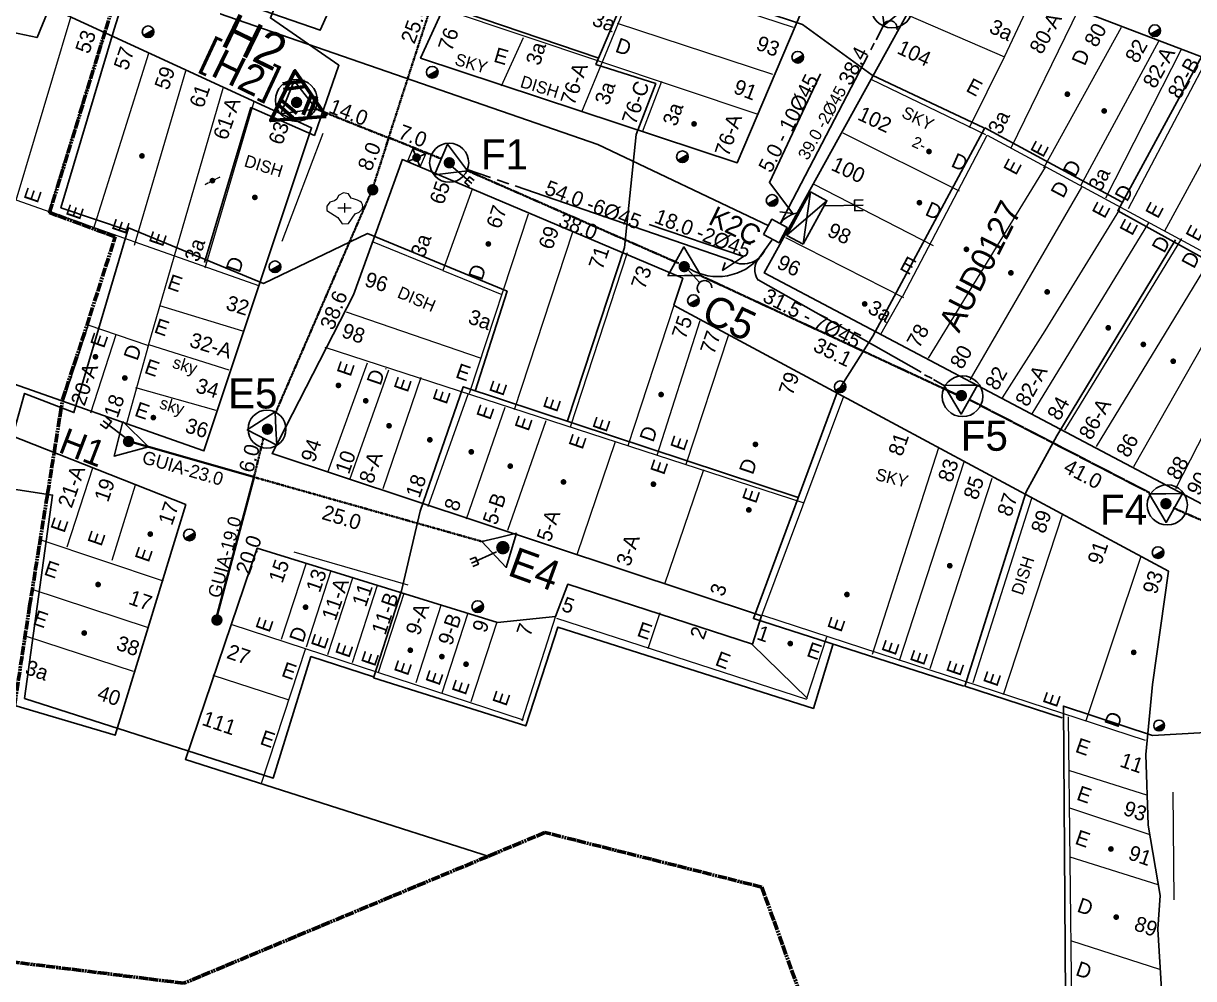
# Model space of a CAD drawing. Header units: millimetres. Extents: x 1234 to 13465, y -4218 to 5585.
# Drawn here: x 3954 to 5218, y 2280 to 3312 of the extents above; entities that cross this region are included whole.
import ezdxf

# ---------------------------------------------------------------- set-up
doc = ezdxf.new("R2010")
doc.units = ezdxf.units.MM
for name, pattern in [('TLSIGC_002', [0.8, 0.5, -0.3]), ('TLSIGC_004', [7, 4, -1, 1, -1]), ('TLSIGC_007', [28, 10, -1, 10, -1, 2, -1, 2, -1])]:
    doc.linetypes.add(name, pattern=pattern)
for name, color, linetype, lineweight in [('CABLE EXISTENTE AEREO SECUNDARIO', 82, 'TLSIGC_002', 40), ('CABLE EXISTENTE SUBTERRANEO SECUNDARIO', 82, 'Continuous', 40), ('CABLE PROYECTADO AEREO SECUNDARIO', 1, 'TLSIGC_002', 80), ('CAJA DE DISTRIBUCION EXISTENTE', 92, 'Continuous', 30), ('CAJA DE EMPALMES EXISTENTE PRINCIPAL', 82, 'Continuous', 30), ('CANALIZACION P.V.C. ALIGERADA EXISTENTE', 132, 'Continuous', 30), ('CANALIZACION TRADICIONAL EXISTENTE', 132, 'Continuous', 30), ('CASETA TELEFONICA LADATEL', 82, 'Continuous', 15), ('CLASIFICACION TIPO COMERCIAL TERCERA', 156, 'Continuous', 9), ('CLASIFICACION TIPO RESIDENCIAL C', 156, 'Continuous', 9), ('CLASIFICACION TIPO RESIDENCIAL D', 156, 'Continuous', 9), ('CLASIFICACION TIPO RESIDENCIAL E', 156, 'Continuous', 9), ('CLIENTES COMERCIALES TERCERA', 82, 'TLSIGC_004', 9), ('CLIENTES RESIDENCIALES D', 82, 'TLSIGC_004', 9), ('CLIENTES RESIDENCIALES E', 82, 'TLSIGC_004', 9), ('CONEXION A TIERRA  DE TERMINAL EXISTENTE', 82, 'Continuous', 30), ('DESMONTAJES', 1, 'Continuous', 60), ('DISTRITO', 42, 'TLSIGC_007', 60), ('LIMITE DE TERMINAL', 10, 'Continuous', 30), ('LINEAS DE ENERGIA DE BAJA TENSION', 102, 'TLSIGC_014', 20), ('LOTIFICACION 2003', 252, 'Continuous', 15), ('MEDIDAS ENTRE POSTES', 82, 'Continuous', 5), ('NUMEROS OFICIALES', 92, 'Continuous', 5), ('OBSTACULOS', 82, 'Continuous', 15), ('PLANIMETRIA 2003', 12, 'Continuous', 30), ('PLANO DE DETALLES', 253, 'Continuous', 30), ('POSTE DE ENERGIA ELECTRICA', 82, 'Continuous', 30), ('POSTES EXISTENTES SECUNDARIOS', 82, 'Continuous', 30), ('POZOS TRADICIONALES EXISTENTES', 132, 'Continuous', 30), ('RETENIDAS CON ANCLA EXISTENTESSECUNDARIAS', 82, 'Continuous', 30), ('TERMINAL EXISTENTE EN POSTE', 82, 'Continuous', 30), ('TERMINAL PROYECTADA EN POSTE', 1, 'Continuous', 60)]:
    doc.layers.add(name, color=color, linetype=linetype, lineweight=lineweight)
doc.linetypes.add('TLSIGC_014', pattern='A,8,["\\\\\\",Standard,S=1,R=0,X=-1,Y=-0.5],1', length=9)

msp = doc.modelspace()

# ---------------------------------------------------------------- hatches: boundary and pattern name
at = {"layer": 'CASETA TELEFONICA LADATEL'}
h = msp.add_hatch(color=256, dxfattribs=at)
edge = h.paths.add_edge_path()
edge.add_arc((4378.4, 3166.8), 4.76, 0, 360)
at = {"layer": 'CLIENTES COMERCIALES TERCERA'}
h = msp.add_hatch(color=256, dxfattribs=at)
edge = h.paths.add_edge_path()
edge.add_arc((4157.8, 3141.9), 3.12, 0, 360)
at = {"layer": 'CLIENTES RESIDENCIALES D'}
h = msp.add_hatch(color=256, dxfattribs=at)
edge = h.paths.add_edge_path()
edge.add_arc((5121.5, 3217.2), 3.12, 0, 360)
h = msp.add_hatch(color=256, dxfattribs=at)
edge = h.paths.add_edge_path()
edge.add_arc((4678.3, 3203.2), 3.12, 0, 360)
h = msp.add_hatch(color=256, dxfattribs=at)
edge = h.paths.add_edge_path()
edge.add_arc((4932.2, 3173.4), 3.12, 0, 360)
h = msp.add_hatch(color=256, dxfattribs=at)
edge = h.paths.add_edge_path()
edge.add_arc((4203.7, 3123.8), 3.12, 0, 360)
h = msp.add_hatch(color=256, dxfattribs=at)
edge = h.paths.add_edge_path()
edge.add_arc((4921.8, 3118.1), 3.12, 0, 360)
h = msp.add_hatch(color=256, dxfattribs=at)
edge = h.paths.add_edge_path()
edge.add_arc((4456, 3073.5), 3.12, 0, 360)
h = msp.add_hatch(color=256, dxfattribs=at)
edge = h.paths.add_edge_path()
edge.add_arc((5020.7, 3042.3), 3.12, 0, 360)
h = msp.add_hatch(color=256, dxfattribs=at)
edge = h.paths.add_edge_path()
edge.add_arc((5059.9, 3021.7), 3.12, 0, 360)
h = msp.add_hatch(color=256, dxfattribs=at)
edge = h.paths.add_edge_path()
edge.add_arc((4862.7, 3008.7), 3.12, 0, 360)
h = msp.add_hatch(color=256, dxfattribs=at)
edge = h.paths.add_edge_path()
edge.add_arc((5125.9, 2982.9), 3.12, 0, 360)
h = msp.add_hatch(color=256, dxfattribs=at)
edge = h.paths.add_edge_path()
edge.add_arc((5163.8, 2965), 3.12, 0, 360)
h = msp.add_hatch(color=256, dxfattribs=at)
edge = h.paths.add_edge_path()
edge.add_arc((5196.1, 2946.8), 3.12, 0, 360)
h = msp.add_hatch(color=256, dxfattribs=at)
edge = h.paths.add_edge_path()
edge.add_arc((4063.2, 2928.7), 3.12, 0, 360)
h = msp.add_hatch(color=256, dxfattribs=at)
edge = h.paths.add_edge_path()
edge.add_arc((4642.7, 2910.8), 3.12, 0, 360)
h = msp.add_hatch(color=256, dxfattribs=at)
edge = h.paths.add_edge_path()
edge.add_arc((4323.5, 2904.1), 3.12, 0, 360)
h = msp.add_hatch(color=256, dxfattribs=at)
edge = h.paths.add_edge_path()
edge.add_arc((4744.6, 2857), 3.12, 0, 360)
h = msp.add_hatch(color=256, dxfattribs=at)
edge = h.paths.add_edge_path()
edge.add_arc((4634.4, 2814), 3.12, 0, 360)
h = msp.add_hatch(color=256, dxfattribs=at)
edge = h.paths.add_edge_path()
edge.add_arc((4737.5, 2786.2), 3.12, 0, 360)
h = msp.add_hatch(color=256, dxfattribs=at)
edge = h.paths.add_edge_path()
edge.add_arc((4843.5, 2694.8), 3.12, 0, 360)
h = msp.add_hatch(color=256, dxfattribs=at)
edge = h.paths.add_edge_path()
edge.add_arc((4258.5, 2681.1), 3.12, 0, 360)
h = msp.add_hatch(color=256, dxfattribs=at)
edge = h.paths.add_edge_path()
edge.add_arc((5153.4, 2632.3), 3.12, 0, 360)
h = msp.add_hatch(color=256, dxfattribs=at)
edge = h.paths.add_edge_path()
edge.add_arc((4431.9, 2619.5), 3.12, 0, 360)
h = msp.add_hatch(color=256, dxfattribs=at)
edge = h.paths.add_edge_path()
edge.add_arc((5134.5, 2346.3), 3.12, 0, 360)
at = {"layer": 'CLIENTES RESIDENCIALES E'}
h = msp.add_hatch(color=256, dxfattribs=at)
edge = h.paths.add_edge_path()
edge.add_arc((5081.7, 3235.3), 3.12, 0, 360)
h = msp.add_hatch(color=256, dxfattribs=at)
edge = h.paths.add_edge_path()
edge.add_arc((4081.7, 3168.6), 3.12, 0, 360)
h = msp.add_hatch(color=256, dxfattribs=at)
edge = h.paths.add_edge_path()
edge.add_arc((4972.6, 3067.7), 3.12, 0, 360)
h = msp.add_hatch(color=256, dxfattribs=at)
edge = h.paths.add_edge_path()
edge.add_arc((4031.4, 2951.6), 3.12, 0, 360)
h = msp.add_hatch(color=256, dxfattribs=at)
edge = h.paths.add_edge_path()
edge.add_arc((4294, 2920.7), 3.12, 0, 360)
h = msp.add_hatch(color=256, dxfattribs=at)
edge = h.paths.add_edge_path()
edge.add_arc((4094, 2885.9), 3.12, 0, 360)
h = msp.add_hatch(color=256, dxfattribs=at)
edge = h.paths.add_edge_path()
edge.add_arc((4348.7, 2877.1), 3.12, 0, 360)
h = msp.add_hatch(color=256, dxfattribs=at)
edge = h.paths.add_edge_path()
edge.add_arc((4392.8, 2861.9), 3.12, 0, 360)
h = msp.add_hatch(color=256, dxfattribs=at)
edge = h.paths.add_edge_path()
edge.add_arc((4437.6, 2848.9), 3.12, 0, 360)
h = msp.add_hatch(color=256, dxfattribs=at)
edge = h.paths.add_edge_path()
edge.add_arc((4479.7, 2833.5), 3.12, 0, 360)
h = msp.add_hatch(color=256, dxfattribs=at)
edge = h.paths.add_edge_path()
edge.add_arc((4537.2, 2816.4), 3.12, 0, 360)
h = msp.add_hatch(color=256, dxfattribs=at)
edge = h.paths.add_edge_path()
edge.add_arc((4090.7, 2760.1), 3.12, 0, 360)
h = msp.add_hatch(color=256, dxfattribs=at)
edge = h.paths.add_edge_path()
edge.add_arc((4954.6, 2725.9), 3.12, 0, 360)
h = msp.add_hatch(color=256, dxfattribs=at)
edge = h.paths.add_edge_path()
edge.add_arc((4034.3, 2705.6), 3.12, 0, 360)
h = msp.add_hatch(color=256, dxfattribs=at)
edge = h.paths.add_edge_path()
edge.add_arc((4019.3, 2653.2), 3.12, 0, 360)
h = msp.add_hatch(color=256, dxfattribs=at)
edge = h.paths.add_edge_path()
edge.add_arc((4782.3, 2641.8), 3.12, 0, 360)
h = msp.add_hatch(color=256, dxfattribs=at)
edge = h.paths.add_edge_path()
edge.add_arc((4371.7, 2634.6), 3.12, 0, 360)
h = msp.add_hatch(color=256, dxfattribs=at)
edge = h.paths.add_edge_path()
edge.add_arc((4405.8, 2627.7), 3.12, 0, 360)
h = msp.add_hatch(color=256, dxfattribs=at)
edge = h.paths.add_edge_path()
edge.add_arc((5128.8, 2419.9), 3.12, 0, 360)
at = {"layer": 'POSTE DE ENERGIA ELECTRICA'}
for points in [[(4093.8, 3305.8), (4094.1, 3305.1), (4094.4, 3304.3), (4094.5, 3303.6), (4094.6, 3302.8), (4094.5, 3301.7), (4094.4, 3301), (4094.1, 3300.3), (4093.7, 3299.6), (4093.3, 3298.9), (4092.9, 3298.4), (4092.4, 3297.9), (4091.7, 3297.4), (4091.3, 3297.2), (4090.5, 3296.8), (4089.7, 3296.5), (4088.6, 3296.4), (4087.8, 3296.4), (4087, 3296.5), (4086.2, 3296.8), (4085.6, 3297), (4085.1, 3297.3), (4084.3, 3297.9), (4083.6, 3298.5), (4083.2, 3299.1), (4082.8, 3299.5)], [(5181.6, 3307), (5182, 3306.3), (5182.3, 3305.5), (5182.4, 3304.8), (5182.5, 3304), (5182.4, 3302.9), (5182.3, 3302.2), (5182, 3301.5), (5181.6, 3300.8), (5181.2, 3300.1), (5180.8, 3299.6), (5180.2, 3299.1), (5179.6, 3298.6), (5179.2, 3298.4), (5178.4, 3298), (5177.6, 3297.7), (5176.5, 3297.6), (5175.7, 3297.6), (5174.9, 3297.7), (5174.1, 3298), (5173.5, 3298.2), (5172.9, 3298.5), (5172.1, 3299.1), (5171.5, 3299.7), (5171, 3300.3), (5170.7, 3300.7)], [(4795.9, 3278.5), (4796.3, 3277.7), (4796.5, 3276.9), (4796.7, 3276.3), (4796.7, 3275.5), (4796.7, 3274.4), (4796.5, 3273.7), (4796.3, 3272.9), (4795.9, 3272.2), (4795.5, 3271.6), (4795.1, 3271.1), (4794.5, 3270.6), (4793.9, 3270.1), (4793.4, 3269.8), (4792.7, 3269.5), (4791.8, 3269.2), (4790.8, 3269.1), (4790, 3269.1), (4789.1, 3269.2), (4788.3, 3269.4), (4787.8, 3269.7), (4787.2, 3270), (4786.4, 3270.5), (4785.8, 3271.1), (4785.3, 3271.7), (4785, 3272.2)], [(4400.9, 3262.1), (4401.3, 3261.4), (4401.5, 3260.6), (4401.7, 3259.9), (4401.7, 3259.1), (4401.7, 3258), (4401.5, 3257.3), (4401.3, 3256.6), (4400.9, 3255.9), (4400.5, 3255.2), (4400.1, 3254.7), (4399.5, 3254.2), (4398.9, 3253.7), (4398.4, 3253.5), (4397.7, 3253.1), (4396.8, 3252.8), (4395.8, 3252.7), (4395, 3252.7), (4394.2, 3252.8), (4393.3, 3253.1), (4392.8, 3253.3), (4392.2, 3253.6), (4391.4, 3254.1), (4390.8, 3254.8), (4390.3, 3255.3), (4390, 3255.8)], [(4671.1, 3170.9), (4671.5, 3170.1), (4671.8, 3169.3), (4671.9, 3168.7), (4672, 3167.9), (4671.9, 3166.8), (4671.8, 3166.1), (4671.5, 3165.3), (4671.1, 3164.6), (4670.7, 3164), (4670.3, 3163.5), (4669.8, 3162.9), (4669.1, 3162.4), (4668.7, 3162.2), (4667.9, 3161.8), (4667.1, 3161.6), (4666, 3161.4), (4665.2, 3161.5), (4664.4, 3161.6), (4663.6, 3161.8), (4663, 3162.1), (4662.4, 3162.3), (4661.7, 3162.9), (4661, 3163.5), (4660.6, 3164.1), (4660.2, 3164.6)], [(4768.2, 3123.6), (4768.5, 3122.9), (4768.8, 3122.1), (4768.9, 3121.4), (4769, 3120.6), (4768.9, 3119.6), (4768.8, 3118.9), (4768.5, 3118.1), (4768.2, 3117.4), (4767.7, 3116.8), (4767.3, 3116.3), (4766.8, 3115.7), (4766.1, 3115.2), (4765.7, 3115), (4764.9, 3114.6), (4764.1, 3114.4), (4763, 3114.2), (4762.2, 3114.3), (4761.4, 3114.4), (4760.6, 3114.6), (4760, 3114.9), (4759.5, 3115.1), (4758.7, 3115.7), (4758, 3116.3), (4757.6, 3116.9), (4757.2, 3117.4)], [(4231, 3052), (4231.4, 3051.2), (4231.6, 3050.4), (4231.7, 3049.8), (4231.8, 3049), (4231.7, 3047.9), (4231.6, 3047.2), (4231.3, 3046.4), (4231, 3045.7), (4230.5, 3045.1), (4230.2, 3044.6), (4229.6, 3044), (4228.9, 3043.5), (4228.5, 3043.3), (4227.8, 3042.9), (4226.9, 3042.7), (4225.9, 3042.5), (4225.1, 3042.6), (4224.2, 3042.7), (4223.4, 3042.9), (4222.8, 3043.2), (4222.3, 3043.4), (4221.5, 3044), (4220.9, 3044.6), (4220.4, 3045.2), (4220, 3045.7)], [(4683.2, 3015.5), (4683.6, 3014.7), (4683.8, 3013.9), (4683.9, 3013.3), (4684, 3012.5), (4683.9, 3011.4), (4683.8, 3010.7), (4683.5, 3009.9), (4683.2, 3009.2), (4682.7, 3008.6), (4682.4, 3008.1), (4681.8, 3007.6), (4681.1, 3007.1), (4680.7, 3006.8), (4680, 3006.5), (4679.1, 3006.2), (4678.1, 3006.1), (4677.3, 3006.1), (4676.4, 3006.2), (4675.6, 3006.4), (4675, 3006.7), (4674.5, 3007), (4673.7, 3007.5), (4673.1, 3008.1), (4672.6, 3008.7), (4672.3, 3009.2)], [(4841.6, 2922.4), (4842, 2921.6), (4842.3, 2920.8), (4842.4, 2920.2), (4842.5, 2919.4), (4842.4, 2918.3), (4842.3, 2917.6), (4842, 2916.8), (4841.6, 2916.1), (4841.2, 2915.5), (4840.8, 2915), (4840.3, 2914.4), (4839.6, 2913.9), (4839.2, 2913.7), (4838.4, 2913.3), (4837.6, 2913.1), (4836.5, 2912.9), (4835.7, 2913), (4834.9, 2913.1), (4834.1, 2913.3), (4833.5, 2913.6), (4832.9, 2913.8), (4832.2, 2914.4), (4831.5, 2915), (4831, 2915.6), (4830.7, 2916.1)], [(4138.4, 2762.3), (4138.8, 2761.6), (4139.1, 2760.8), (4139.2, 2760.1), (4139.3, 2759.3), (4139.2, 2758.2), (4139.1, 2757.5), (4138.8, 2756.8), (4138.4, 2756.1), (4138, 2755.4), (4137.6, 2754.9), (4137.1, 2754.4), (4136.4, 2753.9), (4136, 2753.7), (4135.2, 2753.3), (4134.4, 2753), (4133.3, 2752.9), (4132.5, 2752.9), (4131.7, 2753), (4130.9, 2753.3), (4130.3, 2753.5), (4129.7, 2753.8), (4129, 2754.4), (4128.3, 2755), (4127.8, 2755.6), (4127.5, 2756)], [(5185.2, 2743.3), (5185.6, 2742.5), (5185.8, 2741.7), (5185.9, 2741), (5186, 2740.3), (5185.9, 2739.2), (5185.8, 2738.5), (5185.5, 2737.7), (5185.2, 2737), (5184.7, 2736.4), (5184.4, 2735.9), (5183.8, 2735.3), (5183.1, 2734.8), (5182.7, 2734.6), (5182, 2734.2), (5181.1, 2734), (5180.1, 2733.8), (5179.3, 2733.9), (5178.4, 2734), (5177.6, 2734.2), (5177, 2734.5), (5176.5, 2734.7), (5175.7, 2735.3), (5175.1, 2735.9), (5174.6, 2736.5), (5174.2, 2737)], [(4450, 2684.9), (4450.4, 2684.1), (4450.7, 2683.3), (4450.8, 2682.7), (4450.9, 2681.9), (4450.8, 2680.8), (4450.7, 2680.1), (4450.4, 2679.3), (4450, 2678.6), (4449.6, 2678), (4449.2, 2677.5), (4448.7, 2677), (4448, 2676.5), (4447.6, 2676.2), (4446.8, 2675.9), (4446, 2675.6), (4444.9, 2675.5), (4444.1, 2675.5), (4443.3, 2675.6), (4442.5, 2675.8), (4441.9, 2676.1), (4441.4, 2676.4), (4440.6, 2676.9), (4439.9, 2677.5), (4439.5, 2678.1), (4439.1, 2678.6)], [(5186, 2556.2), (5186.3, 2555.5), (5186.6, 2554.7), (5186.7, 2554.1), (5186.7, 2553.4), (5186.7, 2552.4), (5186.6, 2551.7), (5186.3, 2551), (5186, 2550.4), (5185.6, 2549.8), (5185.2, 2549.3), (5184.7, 2548.8), (5184.1, 2548.3), (5183.7, 2548.1), (5183, 2547.8), (5182.2, 2547.5), (5181.2, 2547.4), (5180.5, 2547.4), (5179.7, 2547.5), (5178.9, 2547.8), (5178.4, 2548), (5177.9, 2548.2), (5177.1, 2548.8), (5176.6, 2549.3), (5176.1, 2549.9), (5175.8, 2550.3)]]:
    msp.add_hatch(color=256, dxfattribs=at).paths.add_polyline_path(points)
at = {"layer": 'POSTES EXISTENTES SECUNDARIOS'}
h = msp.add_hatch(color=256, dxfattribs=at)
edge = h.paths.add_edge_path()
edge.add_arc((4248.8, 3226.4), 6.18, 0, 360)
h = msp.add_hatch(color=256, dxfattribs=at)
edge = h.paths.add_edge_path()
edge.add_arc((4413.8, 3161.2), 6.18, 0, 360)
h = msp.add_hatch(color=256, dxfattribs=at)
edge = h.paths.add_edge_path()
edge.add_arc((4331.1, 3132), 6.18, 0, 360)
h = msp.add_hatch(color=256, dxfattribs=at)
edge = h.paths.add_edge_path()
edge.add_arc((4667.7, 3049), 6.18, 0, 360)
h = msp.add_hatch(color=256, dxfattribs=at)
edge = h.paths.add_edge_path()
edge.add_arc((4967.2, 2909.7), 6.18, 0, 360)
h = msp.add_hatch(color=256, dxfattribs=at)
edge = h.paths.add_edge_path()
edge.add_arc((4217.3, 2873.4), 6.18, 0, 360)
h = msp.add_hatch(color=256, dxfattribs=at)
edge = h.paths.add_edge_path()
edge.add_arc((4067.2, 2860.1), 6.18, 0, 360)
h = msp.add_hatch(color=256, dxfattribs=at)
edge = h.paths.add_edge_path()
edge.add_arc((5188.2, 2792.9), 6.18, 0, 360)
h = msp.add_hatch(color=256, dxfattribs=at)
edge = h.paths.add_edge_path()
edge.add_arc((4471.7, 2745.4), 7.33, 0, 360)
h = msp.add_hatch(color=256, dxfattribs=at)
edge = h.paths.add_edge_path()
edge.add_arc((4162.7, 2667.2), 6.18, 0, 360)

# ---------------------------------------------------------------- linework, layer by layer
at = {"layer": 'CABLE EXISTENTE AEREO SECUNDARIO'}
for p, q in [((4407.3, 3371.6), (4345.5, 3179.7)), ((4269, 3219.7), (4350.1, 3187.3)), ((4661.8, 3052.6), (4432.2, 3153.2)), ((4684.2, 3039.8), (4963.5, 2910.1)), ((4975.6, 2905.4), (5170.9, 2804.5)), ((4202.8, 2822), (4213, 2863.8)), ((4202.1, 2821.8), (4450.8, 2751.6)), ((5196.2, 2788.3), (5374.9, 2710.6))]:
    msp.add_line(p, q, dxfattribs=at)
msp.add_lwpolyline([(4405, 3165.6), (4348.5, 3188.4), (4330.5, 3132.2), (4225.7, 2890.4)], dxfattribs=at)
at = {"layer": 'CABLE EXISTENTE SUBTERRANEO SECUNDARIO'}
for p, q in [((4202.4, 2822), (4072.6, 2858.9)), ((4203, 2822.4), (4162, 2668.4))]:
    msp.add_line(p, q, dxfattribs=at)
at = {"layer": 'CAJA DE DISTRIBUCION EXISTENTE'}
for p, q in [((4796.2, 3073.3), (4804.3, 3129.8)), ((4778.7, 3082.9), (4821.8, 3120.1))]:
    msp.add_line(p, q, dxfattribs=at)
msp.add_lwpolyline([(4796.2, 3073.2), (4821.9, 3120.2), (4804.3, 3129.8), (4778.5, 3082.8), (4796.2, 3073.2)], dxfattribs=at)
at = {"layer": 'CAJA DE EMPALMES EXISTENTE PRINCIPAL'}
for centre, radius in [((4892.1, 3329.7), 22.7), ((4248.6, 3228.6), 22.7), ((4413.7, 3161.3), 21.1), ((4968.4, 2909), 22), ((4216.8, 2873.5), 20.5), ((5189.7, 2791.6), 21.7)]:
    msp.add_circle(centre, radius, dxfattribs=at)
at = {"layer": 'CANALIZACION P.V.C. ALIGERADA EXISTENTE'}
for p, q in [((4883.4, 3310.1), (4875.2, 3293.9)), ((4873.1, 3290.5), (4869.4, 3283.3)), ((4771.3, 3095.4), (4866, 3277)), ((4432, 3154.4), (4458.4, 3145.4)), ((4465.7, 3142.7), (4478.1, 3138.6)), ((4484.9, 3136.3), (4720.3, 3055.3)), ((4762.4, 3077.6), (4748.8, 3058.5)), ((4747.7, 3034.8), (4923.7, 2935.1)), ((4935.7, 2928), (4927.4, 2932.3)), ((4949, 2920.3), (4936.9, 2927.1))]:
    msp.add_line(p, q, dxfattribs=at)
msp.add_lwpolyline([(4759, 3093.2), (4574.2, 3180.9), (4079.6, 3352.5), (4002.4, 3379.4), (3968.4, 3296.4), (3831.2, 3325.5), (3743.1, 3342.5), (3718.8, 3327.5), (3631.9, 3346.1)], dxfattribs=at)
for centre, radius, start, end in [((4795.3, 3078), 29.5, 97, 143), ((4704, 3098.4), 60.1, 239, 321), ((4731.4, 3077.7), 25.8, 238, 335), ((4762.6, 3045.7), 18.7, 135, 217)]:
    msp.add_arc(centre, radius, start, end, dxfattribs=at)
at = {"layer": 'CANALIZACION TRADICIONAL EXISTENTE'}
for points in [[(4815, 3257.4), (4759.8, 3139.8), (4784.9, 3106.5), (4770.9, 3108.2)], [(4629.7, 3094.5), (4731.6, 3059.8), (4709.1, 3044.9), (4712, 3053.3)]]:
    msp.add_lwpolyline(points, dxfattribs=at)
at = {"layer": 'CASETA TELEFONICA LADATEL'}
msp.add_lwpolyline([(4382.4, 3156.9), (4388.3, 3170.7), (4374.5, 3176.7), (4368.5, 3162.8), (4382.4, 3156.9)], dxfattribs=at)
at = {"layer": 'CLIENTES COMERCIALES TERCERA'}
msp.add_line((4149.9, 3137.8), (4165.7, 3145.8), dxfattribs=at)
msp.add_lwpolyline([(4149.9, 3137.8), (4165.7, 3145.8), (4149.9, 3137.8), (4149.9, 3137.8)], dxfattribs=at)
at = {"layer": 'CONEXION A TIERRA  DE TERMINAL EXISTENTE'}
for p, q in [((4438.1, 3138.9), (4415.3, 3158.4)), ((4861.1, 3115.4), (4818.8, 3114.7)), ((4437.7, 2728.8), (4465, 2740.8))]:
    msp.add_line(p, q, dxfattribs=at)
for points in [[(4440.8, 3142), (4435.7, 3146.2), (4430.5, 3140), (4435.5, 3135.7)], [(4861, 3121.1), (4851.7, 3120.9), (4851.9, 3109.4), (4861.2, 3109.6)], [(4439.3, 2725.1), (4445.3, 2727.7), (4442.1, 2735.1), (4436.1, 2732.5)]]:
    msp.add_lwpolyline(points, dxfattribs=at)
at = {"layer": 'DESMONTAJES'}
for p, q in [((4233.9, 3246.4), (4257.4, 3249.3)), ((4234.7, 3240.5), (4258.1, 3243.5)), ((4227.3, 3225.4), (4245.1, 3209.9)), ((4231.2, 3229.8), (4249, 3214.3)), ((4256, 3213.1), (4264.8, 3235)), ((4261.5, 3210.9), (4270.3, 3232.8))]:
    msp.add_line(p, q, dxfattribs=at)
at = {"layer": 'DISTRITO'}
msp.add_lwpolyline([(6808.5, 2642), (6710.7, 2512.5), (5502, 2212.6), (5450, 2192.7), (5266.9, 2148.3), (5171.4, 2024.3), (4853.5, 2095.3), (4751.5, 2378.7), (4517.2, 2437.7), (4127, 2274.9), (3889.9, 2304.3), (3933.8, 2507.6), (3960.3, 2682.1), (3995.9, 2905.2), (4022, 2984.9), (4052.8, 3081.2), (3981.9, 3107.4), (4053.2, 3340.1), (4115.1, 3517.4), (4193.8, 3506.8), (4512.9, 4207.1)], dxfattribs=at)
at = {"layer": 'LIMITE DE TERMINAL'}
for points in [[(4249.3, 3391.6), (4135.3, 3439.1), (4163.8, 3502.4), (4122.9, 3505.9), (4066.7, 3353.7), (4051.5, 3305.7), (3994.2, 3112.7), (4066.7, 3088.2)], [(5774.2, 2922.9), (5540.1, 3045.3), (5429.6, 3069.1), (5350.1, 3104.7), (5301.6, 3018), (5136.2, 3109.3), (5229.4, 3281.1), (5278.8, 3328.7), (5340.9, 3473), (5500.3, 3422.3)], [(4574.2, 3274.7), (4388.6, 3337.8), (4305.4, 3370.7), (4249.7, 3391.7), (4220.5, 3317.7), (4294.5, 3266.6), (4268, 3190.7), (4199.5, 3220.9), (4149.2, 3053.6)], [(4541.5, 2882.4), (4603.2, 3069.8), (4615.9, 3191.9), (4636.9, 3246.8), (4572.3, 3267.4), (4615.9, 3370.3), (4795.4, 3310.6), (4870.6, 3256), (4991.6, 3198.9)], [(5140.1, 3118.9), (4992.7, 3198.9), (4871.5, 2973.9), (4832.8, 2913.2), (4742.5, 2668.8), (4969.9, 2595.7)], [(4441.6, 2914.6), (4476.3, 3022.5), (4325.6, 3084.7), (4213.1, 3030.8), (4067.2, 3090.8), (4008.2, 2891.4), (3954.8, 2912), (3926.2, 2811.1), (3985.2, 2802.3), (3954.8, 2582.5), (4223.5, 2496.5), (4264.3, 2627.7), (4332, 2605.7)], [(5076.1, 2561.4), (4971, 2595.7), (5037.3, 2805.8), (5070.3, 2866.4), (5198.4, 3077.8)], [(4790.8, 2799.5), (4428.9, 2919.3), (4382.2, 2784.9), (4362.2, 2698.9), (4332, 2604.8), (4496.5, 2552.8), (4531.2, 2659.7), (4807.2, 2571.8), (4828.2, 2640.5)], [(5392.1, 2484.1), (5256.9, 2547.3), (5173.7, 2542.6), (5077.4, 2574.2), (5080.5, 2155.2), (5189.2, 2131.3), (5265.1, 2157.1), (5450, 2201.5), (5560.3, 2342.5)]]:
    msp.add_lwpolyline(points, dxfattribs=at)
at = {"layer": 'LINEAS DE ENERGIA DE BAJA TENSION'}
for p, q in [((4233.1, 3076.7), (4277.6, 3193.2)), ((4245.7, 2740.8), (4369, 2705.4)), ((5197.2, 2364.9), (5196.1, 2481.4))]:
    msp.add_line(p, q, dxfattribs=at)
at = {"layer": 'LOTIFICACION 2003'}
for p, q in [((4755.9, 3699.4), (4556.6, 3216)), ((4785.6, 3307.5), (4616.7, 3362.7)), ((4407.1, 3327.6), (4746.1, 3214.1)), ((5093.8, 3326.9), (5020.5, 3177.1)), ((4004.8, 3319.1), (3945.3, 3120.5)), ((4763.6, 3256.5), (4595.6, 3311.5)), ((5139.7, 3307.4), (5055.9, 3155.4)), ((4470.1, 3244.2), (4494, 3296.5)), ((5180.5, 3293.1), (5096, 3136.2)), ((4088.9, 3279.1), (4028.8, 3089.2)), ((5013.9, 3275.9), (4975.6, 3199.1)), ((5204.3, 3282.8), (5123.1, 3122.9)), ((5232.4, 3272.7), (5147.4, 3111.5)), ((4128.6, 3260.1), (4073.1, 3071.8)), ((4869.2, 3251.7), (4993.3, 3191.6)), ((5277, 3253.7), (5186.8, 3087.3)), ((4087.9, 2961.5), (4169.5, 3241.7)), ((4622.7, 3194.6), (4643.4, 3249.4)), ((4839.2, 3193.6), (4964.7, 3130.9)), ((4931.8, 2950), (5058, 3156.5)), ((4807, 3138.5), (4936.7, 3071.9)), ((3934.3, 3125.2), (4207.5, 3028.8)), ((4976.7, 2926.7), (5097.3, 3134.9)), ((4499, 3105.6), (4435.4, 2911.9)), ((4547, 3086.1), (4484, 2894.3)), ((5043.5, 2890), (5169.6, 3096.4)), ((4777.2, 3080.5), (4904.7, 3015.7)), ((5078.8, 2872.3), (5205.3, 3079.5)), ((4605.9, 3064), (4544.4, 2875.7)), ((5113.3, 2854.8), (5238.2, 3059.9)), ((4406.8, 3044.8), (4470.6, 3018.9)), ((5153.5, 2833), (5273.3, 3044.1)), ((5199.1, 2809.2), (5307.2, 3022.7)), ((4902.7, 3016.4), (4879.9, 2975.8)), ((4100.7, 3006.9), (4190.4, 2979.6)), ((4302.5, 3000.2), (4447.1, 2950.6)), ((4656.6, 3007.1), (4606.6, 2855.4)), ((3996.5, 2902.8), (4024.6, 2988.8)), ((4088, 2963.9), (4023.7, 2985.7)), ((4684.7, 2990.3), (4638, 2845.1)), ((4026.3, 2891), (4054, 2975.8)), ((4715.3, 2974.1), (4669.6, 2835.4)), ((4065.3, 2879.7), (4089, 2965)), ((4088.9, 2964.9), (4175.7, 2937.5)), ((4279.3, 2962), (4796.8, 2793.8)), ((4282.5, 2827), (4325.5, 2945.2)), ((4306.2, 2819.2), (4348.4, 2937.7)), ((4345.2, 2938.8), (4345, 2937.9)), ((4342.3, 2809.3), (4383.4, 2929.6)), ((4074.8, 2918.6), (4161.6, 2894.1)), ((4391.1, 2789.8), (4434.3, 2911.4)), ((4751.6, 2672), (4840.3, 2909.2)), ((4432.3, 2776.4), (4474.3, 2897.3)), ((4477.2, 2764.2), (4518.6, 2882.8)), ((4551.9, 2738.2), (4593.5, 2860.2)), ((4942.3, 2853.2), (4870.9, 2630)), ((4970, 2837.9), (4899.8, 2623.1)), ((4028.4, 2831.3), (4000.5, 2745.9)), ((4646.9, 2706.2), (4689, 2829.8)), ((5000.1, 2820.3), (4933.2, 2614.6)), ((4074.4, 2813), (4049.1, 2731.5)), ((5042.8, 2798.5), (4979.4, 2599.5)), ((5076.5, 2782.1), (5012.4, 2586.3)), ((4104.8, 2709.2), (3971.7, 2754)), ((5161, 2735.8), (5101.8, 2558.3)), ((4259, 2728.5), (4232.3, 2646.1)), ((4285.7, 2720.5), (4259, 2637.9)), ((4309.3, 2712.4), (4282.3, 2629.5)), ((4088.8, 2658.9), (3961.8, 2700.5)), ((4336, 2704.6), (4309, 2621.1)), ((4364.8, 2696), (4337, 2610.6)), ((4405.1, 2684.1), (4377.6, 2599.4)), ((4433.6, 2673.5), (4405.6, 2588.3)), ((4528.6, 2671.5), (4492.2, 2558.1)), ((4529.8, 2669.4), (4799.7, 2581.6)), ((4641.2, 2674.9), (4628.3, 2636)), ((4752.3, 2672.5), (5165.9, 2537.3)), ((4465.2, 2664.9), (4437.1, 2579)), ((4072.6, 2611.6), (3956.9, 2649.4)), ((4258.3, 2636.6), (4210.5, 2490.5)), ((4740.8, 2641.3), (4800.8, 2582.6)), ((4158.4, 2607.7), (4239.5, 2581.2)), ((5082.6, 2562.7), (5087.3, 2161.9)), ((5168.6, 2477.6), (5083.4, 2504.6)), ((5170.2, 2435.7), (5084.5, 2464.1)), ((5179.8, 2381), (5084.7, 2411.2)), ((5181.6, 2289.7), (5086.7, 2320.2))]:
    msp.add_line(p, q, dxfattribs=at)
for points in [[(4909.5, 3320.8), (5013.8, 3275.7), (5045.5, 3343.4)], [(4040.8, 3299.7), (3980.8, 3106.9), (3980.8, 3106.9)], [(4202.5, 3226.9), (4164.6, 3098.6), (4164.6, 3098.6), (4149.7, 3047.5)], [(4903.8, 3017), (4994.9, 3191.1), (5306.6, 3022.9)], [(4438.4, 3132.8), (4406.8, 3044.8), (4330.9, 3075.7)], [(5011.5, 2907.3), (5057.9, 2979.8), (5138.5, 3110.9)], [(4178.8, 2662.3), (4493.5, 2559.5), (4493.5, 2559.5)], [(4800.1, 2582.8), (4821.8, 2649.2), (4821.8, 2649.2)]]:
    msp.add_lwpolyline(points, dxfattribs=at)
at = {"layer": 'OBSTACULOS'}
for p, q in [((4293.2, 3112.5), (4307.8, 3112.5)), ((4300.4, 3117.4), (4300.4, 3107.6))]:
    msp.add_line(p, q, dxfattribs=at)
msp.add_lwpolyline([(4281.4, 3114.3), (4281.4, 3109.7), (4293.4, 3102), (4297.9, 3095.3), (4305, 3095.5), (4312, 3105.9), (4316.3, 3107.7), (4319.6, 3111), (4320.2, 3113.6), (4320, 3116.2), (4318.9, 3118.2), (4317.4, 3119.2), (4314.7, 3120.7), (4310.3, 3122.1), (4307.8, 3122.9), (4304.9, 3127.6), (4299.5, 3128.7), (4294.2, 3126), (4292.2, 3122), (4289.6, 3120.2), (4284.6, 3118.7), (4283, 3116.1), (4281.4, 3114.3)], dxfattribs=at)
at = {"layer": 'PLANIMETRIA 2003'}
for points in [[(4396.5, 3951), (4538.8, 3888.8), (4274.3, 3304.4), (4018.6, 3393.2)], [(4652.8, 3859.4), (4970.6, 3738.7), (4724.9, 3161.3), (4382.8, 3274.3), (4651.2, 3859.2)], [(4943.4, 3385.4), (4754.2, 3042.3), (5253.3, 2778.6), (5489.1, 3175.5), (4947.2, 3382.5)], [(3996.7, 3322.6), (4265, 3199), (4148.6, 2850), (3910.7, 2933.7)], [(4363.4, 3165), (4310.2, 3018.7), (4222.4, 2847), (4751.3, 2671.9), (4741.5, 2641.2), (4541.8, 2705.8), (4528.4, 2671), (4465.8, 2664.5), (4206.3, 2745), (4128.7, 2516.6), (4457.8, 2411.4)], [(4363.2, 3164.9), (4666, 3036.4), (4656.5, 3007.5), (4660.1, 3005.4), (5190.9, 2720.2), (5173.6, 2597.6), (5166.4, 2522.1), (5169, 2445.8), (5181.9, 2369.8), (5179.3, 2333.4), (5183.5, 2268.1), (5187.5, 2198), (5185.1, 2129.6), (5175.9, 2025.2)], [(3895.9, 2884), (4129, 2791.9), (4052.9, 2542.8), (3944.5, 2574.8)]]:
    msp.add_lwpolyline(points, dxfattribs=at)
at = {"layer": 'PLANO DE DETALLES'}
for p, q in [((4374.5, 3176.4), (4382.3, 3156.5)), ((4368.9, 3162.7), (4388.1, 3170.7))]:
    msp.add_line(p, q, dxfattribs=at)
at = {"layer": 'POSTE DE ENERGIA ELECTRICA'}
for centre, radius in [((4088.3, 3302.7), 6.3), ((5176.2, 3303.9), 6.3), ((4790.4, 3275.3), 6.3), ((4395.4, 3259), 6.3), ((4665.7, 3167.7), 6.3), ((4762.7, 3120.5), 6.3), ((4225.5, 3048.8), 6.3), ((4677.7, 3012.3), 6.3), ((4836.2, 2919.2), 6.3), ((4133, 2759.2), 6.3), ((5179.7, 2740.1), 6.3), ((4444.6, 2681.7), 6.3), ((5180.9, 2553.3), 5.87)]:
    msp.add_circle(centre, radius, dxfattribs=at)
at = {"layer": 'POZOS TRADICIONALES EXISTENTES'}
msp.add_lwpolyline([(4753.5, 3083.6), (4770.1, 3074.9), (4778.8, 3091.4), (4762.3, 3100.2), (4753.5, 3083.6)], dxfattribs=at)
at = {"layer": 'RETENIDAS CON ANCLA EXISTENTESSECUNDARIAS'}
msp.add_line((4684.3, 3031.9), (4671.4, 3046.4), dxfattribs=at)
for centre, start, end in [((4889.8, 3306.7), 350, 170), ((4689.6, 3026), 0, 221)]:
    msp.add_arc(centre, 7.87, start, end, dxfattribs=at)
at = {"layer": 'TERMINAL EXISTENTE EN POSTE'}
msp.add_line((4039.6, 2882.6), (4068.3, 2860.7), dxfattribs=at)
for points in [[(4878.4, 3345.5), (4911.8, 3332.4), (4883.9, 3310), (4881.1, 3327.8), (4878.4, 3345.5)], [(4246.2, 3249.9), (4269.8, 3219.5), (4231.6, 3214.2), (4238.9, 3232.1), (4246.2, 3249.9)], [(4397.8, 3148.3), (4412, 3181.2), (4433.5, 3152.5), (4415.6, 3150.4), (4397.8, 3148.3)], [(4649.8, 3039.1), (4667.4, 3070.4), (4685.8, 3039.6), (4667.8, 3039.3), (4649.8, 3039.1)], [(4984.6, 2920.9), (4966.9, 2889.8), (4948.7, 2920.6), (4966.7, 2920.8), (4984.6, 2920.9)], [(4036.7, 2878.8), (4043, 2874), (4048.9, 2881.7), (4042.6, 2886.6)], [(4227.4, 2856.3), (4195.5, 2872.6), (4225.5, 2892.2), (4226.5, 2874.2), (4227.4, 2856.3)], [(4061.2, 2881.7), (4088.6, 2854.5), (4051.5, 2844.3), (4056.3, 2863), (4061.2, 2881.7)], [(5206.1, 2803.8), (5188.4, 2772.6), (5170.1, 2803.5), (5188.2, 2803.7), (5206.1, 2803.8)], [(4486.5, 2760.9), (4475.4, 2724), (4448.9, 2752), (4467.7, 2756.5), (4486.5, 2760.9)]]:
    msp.add_lwpolyline(points, dxfattribs=at)
at = {"layer": 'TERMINAL PROYECTADA EN POSTE'}
msp.add_lwpolyline([(4280.6, 3211.1), (4220.9, 3206.8), (4246.9, 3260.7), (4263.8, 3235.9), (4280.6, 3211.1)], dxfattribs=at)

# ---------------------------------------------------------------- texts
at = {"layer": 'CABLE PROYECTADO AEREO SECUNDARIO'}
msp.add_text('[     ]', height=32.59, rotation=335, dxfattribs=at).set_placement((4143.9, 3268.4))
at = {"layer": 'CANALIZACION P.V.C. ALIGERADA EXISTENTE'}
for s, height, rotation, p in [('54.0 -6Ø45', 16.24, 339, (4515.6, 3127.8)), ('18.0 -2Ø45', 16.24, 339, (4634.2, 3096.9)), ('31.5 - 7Ø45', 16.235, 333, (4751.2, 3012))]:
    msp.add_text(s, height=height, rotation=rotation, dxfattribs=at).set_placement(p)
at = {"layer": 'CANALIZACION TRADICIONAL EXISTENTE'}
for s, height, rotation, p in [('5.0 - 10Ø45', 16.235, 63, (4761.5, 3149.3)), ('39.0 -2Ø45', 13.04, 61, (4801.2, 3163.1)), ('K2C', 21.73, 334, (4692.5, 3095.6))]:
    msp.add_text(s, height=height, rotation=rotation, dxfattribs=at).set_placement(p)
at = {"layer": 'CLASIFICACION TIPO COMERCIAL TERCERA'}
for rotation, p in [(341, (4567, 3310)), (335, (4996, 3302.5)), (73, (4511.6, 3265.4)), (71, (4585.8, 3222.5)), (71, (4659.2, 3199.7)), (64, (5009.6, 3190.7)), (64, (5118.1, 3129)), (71, (4142.5, 3053.1)), (71, (4386.9, 3057.9)), (331, (4864.8, 2999.8)), (341, (4433, 2988.1)), (341, (3954.3, 2609.3))]:
    msp.add_text('3a', height=16.24, rotation=rotation, dxfattribs=at).set_placement(p)
at = {"layer": 'CLASIFICACION TIPO RESIDENCIAL C'}
for s, rotation, p in [('SKY', 344, (4418.8, 3267.2)), ('DISH', 343, (4489.5, 3243.2)), ('SKY', 334, (4901.5, 3211)), ('DISH', 343, (4191.2, 3157.6)), ('DISH', 337, (4356.6, 3016.1)), ('sky', 343, (4113.7, 2940)), ('sky', 343, (4099.7, 2896.1)), ('SKY', 346, (4873.4, 2818.7)), ('DISH', 72, (5033.3, 2693.2))]:
    msp.add_text(s, height=13.19, rotation=rotation, dxfattribs=at).set_placement(p)
at = {"layer": 'CLASIFICACION TIPO RESIDENCIAL D'}
for rotation, p in [(341, (4592.1, 3281.4)), (67, (5100.6, 3265)), (336, (4955, 3157.6)), (62, (5090.3, 3144.8)), (62, (5077.2, 3122)), (62, (5146.3, 3118.1)), (336, (4926.9, 3105.1)), (62, (5186.4, 3062.6)), (62, (5218.5, 3045.9)), (71, (4187.2, 3041.4)), (71, (4449.1, 3033.1)), (71, (4076.7, 2946.5)), (71, (4339.4, 2919.7)), (71, (4634.2, 2858.4)), (71, (4741.8, 2823.4)), (71, (4255.7, 2641.8)), (71, (5136.6, 2549.8)), (341, (5091.1, 2352.5)), (341, (5089.6, 2283.8))]:
    msp.add_text('D', height=16.2, rotation=rotation, dxfattribs=at).set_placement(p)
at = {"layer": 'CLASIFICACION TIPO RESIDENCIAL E'}
for rotation, p in [(344, (4460.8, 3270.6)), (332, (4971.1, 3239.1)), (62, (5055.4, 3165.9)), (62, (5026.1, 3146.7)), (71, (3968.9, 3116.6)), (71, (4014.5, 3098.5)), (62, (5121.9, 3100)), (62, (5179.5, 3099.9)), (71, (4064.1, 3082.9)), (62, (5151.7, 3081.5)), (71, (4104.2, 3069.6)), (62, (5223.1, 3075.2)), (332, (4899.4, 3046.7)), (341, (4108, 3025.9)), (341, (4093.8, 2978.2)), (71, (4040.7, 2960)), (341, (4083.2, 2934.4)), (71, (4307.1, 2929.3)), (341, (4419.5, 2929.6)), (71, (4368.8, 2912.2)), (71, (4471.9, 2908.2)), (71, (4410.8, 2899.3)), (71, (4530.1, 2890.8)), (341, (4072.6, 2888.1)), (71, (4458, 2882.4)), (71, (4499.4, 2870.3)), (71, (4583.5, 2869.1)), (71, (4557.7, 2850.6)), (71, (4667.5, 2848.9)), (71, (4645.8, 2823.1)), (71, (4745.2, 2792.2)), (71, (3997.8, 2760.5)), (71, (4037.8, 2746)), (71, (4088.9, 2728.6)), (341, (3974.8, 2716.6)), (341, (3962.9, 2663)), (71, (4219.4, 2652.8)), (71, (4837.3, 2653.1)), (341, (4615.6, 2650.4)), (71, (4279.2, 2634.6)), (71, (4305.5, 2625.3)), (341, (4798.9, 2628.6)), (71, (4895.9, 2628)), (71, (4333.4, 2616.1)), (339, (4700, 2618.9)), (71, (4926.6, 2617.2)), (341, (4231.4, 2607)), (71, (4369, 2606.1)), (71, (4965.8, 2605.7)), (71, (4403, 2595.4)), (71, (5005.7, 2594.3)), (71, (4431.4, 2585.1)), (71, (4475.3, 2573.2)), (71, (5070.1, 2571.8)), (341, (4208.2, 2533.5)), (341, (5089.2, 2525)), (341, (5090.6, 2473.4)), (341, (5088.9, 2425.7))]:
    msp.add_text('E', height=16.2, rotation=rotation, dxfattribs=at).set_placement(p)
at = {"layer": 'CLIENTES RESIDENCIALES D'}
msp.add_text('2-', height=12.18, rotation=336, dxfattribs=at).set_placement((4912.6, 3179.3))
at = {"layer": 'DISTRITO'}
msp.add_text('AUD0127', height=26.07, rotation=63, dxfattribs=at).set_placement((4964.7, 2976.4))
at = {"layer": 'MEDIDAS ENTRE POSTES'}
for s, height, rotation, p in [('25.0', 16.24, 70, (4376.1, 3288.6)), ('38.4', 16.24, 63, (4847.9, 3243.5)), ('14.0', 16.24, 339, (4282.4, 3215.8)), ('7.0', 16.24, 339, (4357.4, 3188.1)), ('8.0', 16.24, 68, (4329.2, 3151.1)), ('38.0', 16.24, 339, (4530.5, 3092.7)), ('38.6', 16.24, 68, (4288.5, 2979.4)), ('35.1', 16.24, 334, (4805.8, 2958.6)), ('GUIA-23.0', 14.21, 344, (4080.8, 2836.9)), ('6.0', 16.24, 75, (4201.6, 2825.4)), ('41.0', 16.24, 332, (5076.2, 2827.8)), ('25.0', 16.24, 343, (4275, 2776.6)), ('GUIA-19.0', 14.21, 75, (4166.3, 2690)), ('20.0', 16.24, 71, (4197.8, 2715.2))]:
    msp.add_text(s, height=height, rotation=rotation, dxfattribs=at).set_placement(p)
at = {"layer": 'NUMEROS OFICIALES'}
for s, height, rotation, p in [('80-A', 16.24, 61, (5054, 3277.3)), ('53', 16.24, 71, (4024.5, 3278)), ('76', 16.24, 71, (4416.5, 3280.7)), ('80', 16.24, 61, (5113.2, 3284.8)), ('93', 16.24, 339, (4744.1, 3284)), ('104', 16.24, 335, (4896.5, 3279.9)), ('82', 16.24, 61, (5157.4, 3267.6)), ('57', 16.24, 71, (4066, 3260.1)), ('82-A', 16.24, 61, (5176.5, 3240.3)), ('59', 16.24, 71, (4110.1, 3238.8)), ('76-A', 16.24, 71, (4548.8, 3222.3)), ('82-B', 16.24, 61, (5203.3, 3228.9)), ('91', 16.24, 339, (4719.7, 3236.9)), ('61', 16.24, 71, (4147.8, 3219.3)), ('76-C', 16.24, 71, (4615.1, 3201.4)), ('61-A', 16.24, 71, (4173.5, 3184.7)), ('102', 16.24, 335, (4853.9, 3208.3)), ('63', 16.24, 71, (4233.2, 3179.4)), ('76-A', 16.24, 71, (4715.5, 3167)), ('100', 16.24, 335, (4825.2, 3153.9)), ('65', 16.24, 71, (4407.3, 3114.9)), ('67', 16.24, 71, (4468.6, 3088.8)), ('69', 16.24, 71, (4525, 3066.3)), ('98', 16.24, 335, (4821.1, 3082.6)), ('71', 16.24, 71, (4579.2, 3044.6)), ('96', 16.24, 335, (4766.6, 3047.9)), ('73', 16.24, 71, (4625, 3023.5)), ('96', 16.24, 343, (4321.3, 3028.3)), ('32', 16.24, 343, (4171.3, 3002.9)), ('98', 16.24, 341, (4296.3, 2973.3)), ('75', 16.24, 71, (4669, 2969.6)), ('78', 16.24, 61, (4921.4, 2959.9)), ('32-A', 16.24, 343, (4132, 2962.8)), ('77', 16.24, 71, (4699.7, 2953.2)), ('80', 16.24, 61, (4968.1, 2937)), ('20-A', 16.24, 71, (4019.6, 2897.5)), ('79', 16.24, 71, (4784.6, 2908.8)), ('82', 16.24, 61, (5005.9, 2914)), ('82-A', 16.24, 61, (5038.6, 2896.5)), ('34', 16.24, 343, (4138.7, 2913.6)), ('18', 16.24, 71, (4055.3, 2884.5)), ('84', 16.24, 61, (5073.1, 2881.5)), ('86-A', 16.24, 61, (5107.4, 2860.6)), ('36', 16.24, 343, (4127.2, 2870.5)), ('94', 16.24, 71, (4268.2, 2836.5)), ('81', 16.24, 71, (4903, 2843.1)), ('86', 16.24, 61, (5147.6, 2841.5)), ('10', 16.24, 71, (4305.3, 2823.8)), ('8-A', 16.24, 71, (4331.1, 2813.5)), ('83', 16.24, 71, (4956.7, 2814.9)), ('88', 16.24, 61, (5201.9, 2817.1)), ('21-A', 16.24, 71, (4005.7, 2787.2)), ('18', 16.24, 71, (4381.5, 2798.1)), ('85', 16.24, 71, (4984.2, 2796)), ('90', 16.24, 61, (5223.8, 2800.3)), ('19', 16.24, 71, (4045, 2793.7)), ('17', 16.24, 71, (4114.1, 2768.5)), ('8', 16.2, 71, (4423, 2783.6)), ('5-B', 16.24, 71, (4464.8, 2768.9)), ('87', 16.24, 71, (5020.6, 2777.8)), ('5-A', 16.24, 71, (4523.1, 2750.7)), ('89', 16.24, 71, (5057.1, 2759.6)), ('3-A', 16.24, 71, (4608.9, 2724.2)), ('91', 16.24, 71, (5118.3, 2725.9)), ('15', 16.24, 71, (4233.4, 2706.1)), ('13', 16.24, 71, (4273.8, 2695.9)), ('93', 16.24, 71, (5177.8, 2694)), ('11-A', 16.24, 71, (4290.8, 2665.5)), ('3', 16.2, 71, (4710.2, 2691.7)), ('17', 16.24, 341, (4066.1, 2684.9)), ('11', 16.24, 71, (4323.6, 2680.4)), ('11-B', 16.24, 71, (4344.6, 2650.1)), ('9-A', 16.24, 71, (4381.5, 2649.6)), ('5', 16.2, 341, (4534.1, 2677.6)), ('9-B', 16.24, 71, (4416.4, 2638.7)), ('9', 16.2, 71, (4453.4, 2652.5)), ('7', 16.2, 71, (4501.2, 2648.5)), ('2', 16.2, 71, (4688.7, 2645.1)), ('1', 16.2, 341, (4745, 2646.7)), ('38', 16.24, 341, (4052.7, 2635.6)), ('27', 16.24, 341, (4172.2, 2626.4)), ('40', 16.24, 341, (4032.2, 2581.8)), ('111', 16.24, 341, (4145.5, 2554.2)), ('11', 16.24, 341, (5137.4, 2509.2)), ('93', 16.24, 341, (5141, 2457.2)), ('91', 16.24, 341, (5146.3, 2409.1)), ('89', 16.24, 341, (5152.6, 2332.6))]:
    msp.add_text(s, height=height, rotation=rotation, dxfattribs=at).set_placement(p)
at = {"layer": 'TERMINAL EXISTENTE EN POSTE'}
for s, height, rotation, p in [('H2', 32.59, 334, (4154.6, 3256.1)), ('C5', 32.59, 335, (4684.4, 2991.2)), ('H1', 28.24, 339, (3990, 2849.1)), ('E4', 32.59, 340, (4475.5, 2716.1))]:
    msp.add_text(s, height=height, rotation=rotation, dxfattribs=at).set_placement(p)
for s, p in [('F1', (4448.1, 3154)), ('E5', (4174.8, 2895.8)), ('F5', (4966.6, 2850.1)), ('F4', (5117, 2770.1))]:
    msp.add_text(s, height=32.59, dxfattribs=at).set_placement(p)
at = {"layer": 'TERMINAL PROYECTADA EN POSTE'}
msp.add_text('H2', height=39.11, rotation=334, dxfattribs=at).set_placement((4165, 3288.8))

doc.saveas('drawing.dxf')
